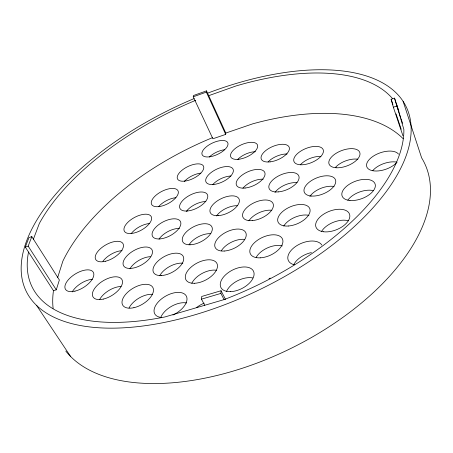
<?xml version="1.0" encoding="UTF-8"?>
<svg xmlns="http://www.w3.org/2000/svg" width="453" height="453" viewBox="0 0 453 453"><rect width="100%" height="100%" fill="white"/><g stroke="black" fill="none" stroke-linecap="round" stroke-linejoin="round"><path stroke-width="0.68" d="M28.522 252.061A203.992 96.993 -25.9 0 0 164.932 316.947L224.076 299.603L220.877 293.414L221.041 290.741L201.715 296.466L201.472 299.15L204.745 305.271M225.696 134.394L225.792 133.063L206.511 90.866L193.437 95.538L193.255 96.795L212.887 138.777L225.696 134.394L206.358 92.118L206.511 90.866M53.465 290.69L56.274 289.818L59.366 279.977L31.812 236.636L28.975 237.576L25.3 247.072L53.465 290.69A197.672 103.267 -25.9 0 0 53.137 308.436M57.644 277.559L62.871 261.115A197.672 103.267 -25.9 0 1 212.366 137.712M33.38 239.235L39.36 223.437A203.992 96.993 -25.9 0 1 195.668 100.317M25.3 247.072L28.177 246.126L31.812 236.636M193.255 96.795L206.358 92.118M208.708 95.679L236.121 85.923A203.992 96.993 -25.9 0 1 392.474 98.573M225.792 133.063L252.649 123.862A197.672 103.267 -25.9 0 1 403.153 138.697M402.938 135.775L393.351 107.202L391.126 99.269L394.535 98.125L398.934 111.364M393.351 107.202L396.817 106.047L394.535 98.125M201.472 299.15L220.877 293.414M36.591 305.441L70.611 356.505M28.177 246.126L56.274 289.818M221.041 290.741L225.537 299.456M391.126 99.269L392.91 104.592M396.035 113.913L401.171 129.224M396.817 106.047L400.577 117.327M401.018 118.658L402.57 123.324M403.113 101.342L421.641 157.893A203.069 108.527 -25.9 0 1 304.422 341.432A203.069 108.527 -25.9 0 1 65.793 351.069M396.488 104.009L403.866 129.513A203.992 96.993 -25.9 0 1 224.076 299.603M131.438 233.312A15.187 7.31 -28.8 0 1 149.643 223.516M207.791 93.108A211.211 100.572 -25.9 0 1 391.137 184.665A211.211 100.572 -25.9 0 1 56.716 318.499A211.211 100.572 -25.9 0 1 194.077 98.601M196.466 307.632A18.845 10.991 -28.9 0 1 204.161 303.142M216.489 215.951A15.804 8.024 -25.7 0 1 237.355 205.707M160.815 317.259A17.978 10.204 -30.1 0 1 186.619 302.949M161.37 317.451A18.126 10.079 -29.9 0 1 159.847 300.345A18.126 10.079 -29.9 0 1 185.537 294.943A18.126 10.079 -29.9 0 1 172.921 315.022M248.884 220.809A16.41 8.624 -24.5 0 1 271.834 210.3M159.02 239.088A15.696 7.854 -28.1 0 1 179.462 228.38M268.991 278.72A19.009 11.268 -25.1 0 1 270.209 278.063M226.557 291.341A18.075 10.481 -26.7 0 1 252.814 277.938M72.197 291.93A16.195 8.018 -31.9 0 1 92.378 279.274M129.043 308.017A17.333 9.394 -30.9 0 1 152.559 294.32M99.558 299.676A16.744 8.664 -31.4 0 1 121.019 286.483M294.308 264.784A18.46 10.555 -23.1 0 1 295.271 246.692A18.46 10.555 -23.1 0 1 321.828 245.067M396.845 162.423A17.163 8.692 -19.3 0 1 371.279 170.385A17.163 8.692 -19.3 0 1 374.297 155.543A17.163 8.692 -19.3 0 1 398.527 154.15M186.319 211.432A15.26 7.469 -26.7 0 1 205.86 201.528M189.026 244.745A16.251 8.46 -27.2 0 1 210.826 233.669M191.823 283.244A17.378 9.66 -28 0 1 216.443 270.254M321.426 231.676A17.837 10.017 -21.4 0 1 348.414 220.775M256.143 257.4A17.542 9.87 -24.8 0 1 282.349 245.911M221.307 250.832A16.863 9.128 -26.1 0 1 244.586 239.394M293.844 264.507A18.307 10.685 -23 0 1 311.392 252.576M347.802 200.209A17.418 9.388 -20.1 0 1 373.414 190.628M158.544 206.738A14.762 6.971 -27.5 0 1 175.872 197.701M372.802 170.577A17.038 8.811 -19.1 0 1 397.015 162.163M309.869 196.432A16.67 8.743 -21.8 0 1 334.093 186.517M335.379 167.463A16.297 8.233 -20.7 0 1 357.881 159.224M212.661 184.711A14.875 7.101 -25.4 0 1 230.951 176.013M283.765 226.03A17.078 9.287 -23.1 0 1 308.957 215.368M300.577 164.564A15.645 7.701 -22.1 0 1 320.9 156.461M274.999 192.412A16.002 8.148 -23.2 0 1 297.021 182.661M268.119 161.863A15.057 7.203 -23.3 0 1 287.055 153.992M184.354 181.46A14.388 6.642 -26.3 0 1 200.843 173.125M209.371 156.976A14.049 6.331 -25.2 0 1 224.648 149.705M237.785 159.337A14.53 6.75 -24.3 0 1 255.435 151.71M242.933 188.182A15.413 7.605 -24.4 0 1 263.148 179.207M159.705 275.758A16.755 8.918 -28.9 0 1 182.819 263.187M129.915 268.816A16.183 8.256 -29.7 0 1 150.368 256.67M102.927 261.296A15.657 7.656 -30.3 0 1 122.061 250.662M131.036 233.51A15.289 7.197 -28.7 0 0 151.63 218.216A15.289 7.197 -28.7 0 0 130.685 219.886A15.289 7.197 -28.7 0 0 131.036 233.51M252.242 220.617A16.529 8.505 -24.6 0 0 273.255 204.156A16.529 8.505 -24.6 0 0 248.414 206.228A16.529 8.505 -24.6 0 0 252.242 220.617M218.708 215.617A15.923 7.905 -25.7 0 0 239.32 199.813A15.923 7.905 -25.7 0 0 215.945 201.874A15.923 7.905 -25.7 0 0 218.708 215.617M159.841 238.924A15.804 7.741 -28 0 0 180.866 223.023A15.804 7.741 -28 0 0 158.686 224.682A15.804 7.741 -28 0 0 159.841 238.924M209.546 156.829A14.139 6.229 -25.2 0 0 227.961 143.335A14.139 6.229 -25.2 0 0 207.366 145.996A14.139 6.229 -25.2 0 0 209.546 156.829M74.949 291.137A16.314 7.899 -31.7 0 0 93.533 272.717A16.314 7.899 -31.7 0 0 69.637 278.38A16.314 7.899 -31.7 0 0 74.949 291.137M230.571 291.641A18.222 10.351 -26.7 0 0 253.969 272.644A18.222 10.351 -26.7 0 0 226.953 273.635A18.222 10.351 -26.7 0 0 230.571 291.641M133.918 307.689A17.469 9.264 -30.7 0 0 152.876 287.53A17.469 9.264 -30.7 0 0 126.421 293.482A17.469 9.264 -30.7 0 0 133.918 307.689M103.295 299.093A16.869 8.545 -31.3 0 0 122.084 279.841A16.869 8.545 -31.3 0 0 96.965 285.65A16.869 8.545 -31.3 0 0 103.295 299.093M187.553 210.979A15.368 7.361 -26.7 0 0 207.763 195.77A15.368 7.361 -26.7 0 0 185.719 197.819A15.368 7.361 -26.7 0 0 187.553 210.979M194.552 283.278A17.52 9.53 -27.9 0 0 217.44 265.13A17.52 9.53 -27.9 0 0 192.174 266.211A17.52 9.53 -27.9 0 0 194.552 283.278M323.55 231.766A17.978 9.887 -21.6 0 0 349.829 216.523A17.978 9.887 -21.6 0 0 324.818 213.454A17.978 9.887 -21.6 0 0 323.55 231.766M288.436 226.007A17.214 9.162 -23.2 0 0 309.852 208.844A17.214 9.162 -23.2 0 0 283.38 210.922A17.214 9.162 -23.2 0 0 288.436 226.007M190.821 244.75A16.37 8.341 -27.2 0 0 212.287 228.199A16.37 8.341 -27.2 0 0 188.742 229.83A16.37 8.341 -27.2 0 0 190.821 244.75M158.533 206.653A14.864 6.863 -27.4 0 0 178.346 192.004A14.864 6.863 -27.4 0 0 157.508 194.037A14.864 6.863 -27.4 0 0 158.533 206.653M349.942 200.481A17.554 9.264 -20.3 0 0 375.361 185.804A17.554 9.264 -20.3 0 0 350.469 183.55A17.554 9.264 -20.3 0 0 349.942 200.481M260.379 257.831A17.684 9.739 -24.8 0 0 282.746 239.79A17.684 9.739 -24.8 0 0 255.99 241.358A17.684 9.739 -24.8 0 0 260.379 257.831M224.235 251.036A16.993 9.003 -26.1 0 0 246.149 233.771A16.993 9.003 -26.1 0 0 221.087 235.373A16.993 9.003 -26.1 0 0 224.235 251.036M245.124 188.029A15.521 7.491 -24.5 0 0 264.937 172.916A15.521 7.491 -24.5 0 0 241.749 175.362A15.521 7.491 -24.5 0 0 245.124 188.029M213.85 184.456A14.977 6.993 -25.4 0 0 233.301 169.892A14.977 6.993 -25.4 0 0 211.409 172.299A14.977 6.993 -25.4 0 0 213.85 184.456M270.175 161.863A15.159 7.095 -23.4 0 0 289.24 147.389A15.159 7.095 -23.4 0 0 266.256 150.175A15.159 7.095 -23.4 0 0 270.175 161.863M300.282 164.767A15.753 7.582 -22.2 0 0 323.408 151.659A15.753 7.582 -22.2 0 0 302.049 150.339A15.753 7.582 -22.2 0 0 300.282 164.767M311.137 196.024A16.795 8.624 -21.9 0 0 335.741 181.936A16.795 8.624 -21.9 0 0 312.695 179.847A16.795 8.624 -21.9 0 0 311.137 196.024M184.671 181.126A14.485 6.54 -26.3 0 0 203.759 167.072A14.485 6.54 -26.3 0 0 183.04 169.439A14.485 6.54 -26.3 0 0 184.671 181.126M336.16 167.763A16.416 8.114 -20.9 0 0 360.005 154.156A16.416 8.114 -20.9 0 0 337.049 152.74A16.416 8.114 -20.9 0 0 336.16 167.763M161.33 275.56A16.88 8.794 -28.8 0 0 183.72 258.193A16.88 8.794 -28.8 0 0 160.017 259.348A16.88 8.794 -28.8 0 0 161.33 275.56M130.594 268.419A16.302 8.137 -29.6 0 0 152.497 251.772A16.302 8.137 -29.6 0 0 130.198 252.989A16.302 8.137 -29.6 0 0 130.594 268.419M105.464 261.256A15.77 7.542 -30.2 0 0 123.074 243.805A15.77 7.542 -30.2 0 0 99.501 249.614A15.77 7.542 -30.2 0 0 105.464 261.256M278.714 191.862A16.121 8.029 -23.3 0 0 298.889 176.155A16.121 8.029 -23.3 0 0 274.28 178.641A16.121 8.029 -23.3 0 0 278.714 191.862M238.839 159.258A14.626 6.642 -24.4 0 0 257.581 145.294A14.626 6.642 -24.4 0 0 235.849 148.018A14.626 6.642 -24.4 0 0 238.839 159.258"/></g></svg>
